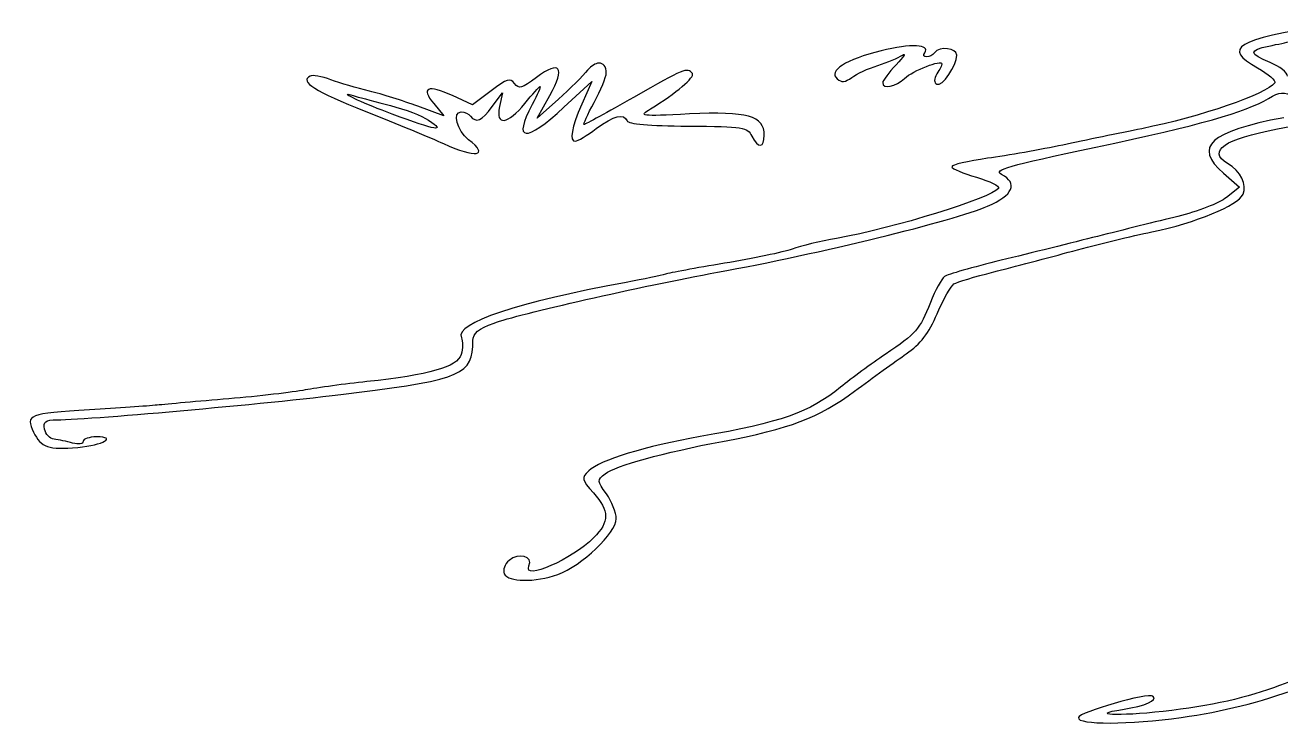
# Model space of a CAD drawing. Extents: x 26 to 243, y 4 to 296.
# Drawn here: x 41.2 to 111.6, y 11 to 50.2 of the extents above; entities that cross this region are included whole.
import ezdxf

# ---------------------------------------------------------------- set-up
doc = ezdxf.new("R2010")
doc.units = 0
doc.layers.add('Layer_1', color=7, linetype='CONTINUOUS')

msp = doc.modelspace()

# ---------------------------------------------------------------- linework, layer by layer
at = {"layer": 'Layer_1', "color": 7}
for points in [[(91.171008, 49.06698), (91.171008, 49.06698)], [(73.379982, 48.092983), (73.379982, 48.092983)], [(67.345278, 46.546272), (66.305134, 45.7652), (65.188925, 46.274523)], [(67.41473, 45.66102), (67.994059, 46.429413), (67.822078, 45.66102)], [(71.430334, 45.622985), (72.989172, 47.062759), (72.428035, 45.799927)], [(59.336672, 46.347834), (59.336672, 46.347834)], [(64.131692, 45.830244), (64.701649, 45.146185), (63.238174, 45.684721)], [(71.12, 46.074431), (69.93599, 45.010586), (70.6432, 46.283343)], [(108.374437, 41.925984), (109.262994, 41.142157), (108.540903, 40.569997)], [(68.087765, 19.489318), (68.088868, 19.489318)]]:
    msp.add_lwpolyline(points, dxfattribs=at)
for points in [[(114.161093, 50.225081), (109.051403, 49.401622), (108.310578, 48.945624), (110.27668, 47.832808)], [(110.921602, 49.054853), (111.415802, 49.153865), (111.944153, 49.265825), (112.096242, 49.303451)], [(89.195453, 48.788065), (87.223481, 48.297281), (86.218821, 47.657201), (86.73207, 47.218204)], [(91.171008, 49.06698), (90.726449, 49.087102), (90.03015, 48.9958), (89.195453, 48.788065)], [(90.388282, 48.538363), (90.614794, 48.679139), (90.459258, 48.440226), (90.04267, 48.007543)], [(91.636232, 48.677821), (91.808035, 48.915573), (91.615573, 49.046854), (91.171008, 49.06698)], [(91.740965, 48.439696), (91.588903, 48.439696), (91.541575, 48.546836), (91.636232, 48.677821)], [(92.187999, 48.676167), (92.093991, 48.546105), (91.893026, 48.439696), (91.740965, 48.439696)], [(93.432644, 48.546079), (93.432644, 48.951401), (92.460315, 49.053018), (92.187999, 48.676167)], [(92.313675, 46.90897), (92.605888, 46.754504), (93.432644, 47.96392), (93.432644, 48.546079)], [(110.990504, 48.132119), (109.78852, 48.622361), (109.773582, 48.824853), (110.921602, 49.054853)], [(70.6432, 46.283343), (71.526668, 47.873183), (71.211547, 48.290544), (69.88197, 47.292064)], [(73.379982, 48.092983), (73.191206, 48.085109), (72.963938, 47.956083), (72.754355, 47.696658)], [(73.799457, 47.538459), (73.801997, 47.912307), (73.622693, 48.103103), (73.379982, 48.092983)], [(78.623143, 47.517512), (78.364289, 47.875751), (78.131317, 47.781243), (75.353884, 46.192942)], [(87.550625, 47.294822), (87.820345, 47.491454), (88.476376, 47.794014), (89.008591, 47.967304)], [(89.008591, 47.967304), (89.540834, 48.140597), (90.16177, 48.397588), (90.388282, 48.538363)], [(90.04267, 48.007543), (89.626082, 47.574862), (89.285298, 47.122759), (89.285298, 47.002677)], [(90.513408, 47.241905), (90.974618, 47.677803), (92.603063, 48.312636), (92.603063, 48.056602)], [(92.603063, 48.056602), (92.603063, 47.989797), (92.478287, 47.735845), (92.325802, 47.492157)], [(111.958436, 47.363173), (111.958436, 47.569145), (111.522719, 47.915033), (110.990504, 48.132119)], [(57.206224, 47.371442), (56.612965, 47.057871), (57.450166, 46.527471), (60.339331, 45.386514)], [(58.369287, 47.165287), (57.864618, 47.349917), (57.341183, 47.442808), (57.206224, 47.371442)], [(60.530605, 46.526427), (59.8463, 46.69307), (58.873929, 46.980528), (58.369287, 47.165287)], [(68.660478, 46.954721), (68.422622, 47.277253), (68.244748, 47.221746), (67.345278, 46.546272)], [(69.88197, 47.292064), (69.059716, 46.674579), (68.899492, 46.630654), (68.660478, 46.954721)], [(72.754355, 47.696658), (72.506535, 47.389925), (71.7712, 46.659712), (71.12, 46.074431)], [(73.12091, 45.897492), (73.492597, 46.58032), (73.796635, 47.318511), (73.799457, 47.538459)], [(76.283786, 45.532587), (77.720492, 46.421697), (78.770858, 47.313124), (78.623143, 47.517512)], [(86.73207, 47.218204), (86.985506, 47.001449), (87.172109, 47.018876), (87.550625, 47.294822)], [(89.285298, 47.002677), (89.285298, 46.624335), (90.00902, 46.765215), (90.513408, 47.241905)], [(92.325802, 47.492157), (92.149837, 47.211078), (92.145282, 46.998003), (92.313675, 46.90897)], [(110.27668, 47.832808), (110.891952, 47.484548), (111.326157, 47.103898), (111.241857, 46.987245)], [(63.238174, 45.684721), (62.433417, 45.981052), (61.214909, 46.35978), (60.530605, 46.526427)], [(65.188925, 46.274523), (63.804569, 46.906532), (63.382985, 46.729545), (64.131692, 45.830244)], [(69.240355, 45.83796), (69.661882, 46.358211), (70.045715, 46.783844), (70.093637, 46.783844)], [(70.093637, 46.783844), (70.141558, 46.783844), (69.940523, 46.331747), (69.647153, 45.778981)], [(111.241857, 46.987245), (110.787564, 46.358521), (107.098883, 45.087864), (103.801003, 44.424094)], [(110.891836, 46.113567), (111.556103, 46.505076), (111.695862, 46.51242), (112.412089, 46.192942)], [(61.813832, 45.236584), (60.226488, 45.82929), (59.050798, 46.371551), (59.336672, 46.347834)], [(59.336672, 46.347834), (59.402641, 46.342358), (59.546411, 46.30692), (59.780952, 46.234835)], [(59.780952, 46.234835), (60.052732, 46.151311), (60.923562, 45.919124), (61.716268, 45.718898)], [(67.822078, 45.66102), (67.575839, 44.560881), (68.276199, 44.648006), (69.240355, 45.83796)], [(69.647153, 45.778981), (68.53754, 43.688188), (69.267073, 43.624516), (71.430334, 45.622985)], [(72.428035, 45.799927), (71.84821, 44.495115), (71.713474, 43.702847), (72.074154, 43.719639)], [(72.555916, 44.655604), (72.495125, 44.655604), (72.749224, 45.214663), (73.12091, 45.897492)], [(75.353884, 46.192942), (73.875547, 45.347536), (72.616735, 44.655604), (72.555916, 44.655604)], [(101.221867, 43.387258), (107.106452, 44.636356), (109.557716, 45.327208), (110.891836, 46.113567)], [(111.405018, 44.405902), (115.281877, 45.118905), (116.258983, 45.870322), (114.032109, 46.426658)], [(60.339331, 45.386514), (62.041357, 44.714351), (63.993643, 43.905934), (64.677948, 43.589552)], [(61.716268, 45.718898), (62.508974, 45.518673), (63.468766, 45.146408), (63.84892, 44.892075)], [(63.84892, 44.892075), (64.85397, 44.2197), (64.273851, 44.318032), (61.813832, 45.236584)], [(66.089609, 43.805629), (65.442107, 44.306819), (65.155978, 45.365017), (65.66793, 45.365017)], [(65.66793, 45.365017), (65.865993, 45.365017), (66.10477, 45.258608), (66.19875, 45.128546)], [(66.19875, 45.128546), (66.491725, 44.723106), (66.814613, 44.864871), (67.41473, 45.66102)], [(73.238871, 44.429053), (74.248493, 45.167171), (74.793644, 45.303594), (74.965828, 44.861759)], [(78.459432, 45.249261), (75.658715, 45.1117), (75.613395, 45.117714), (76.283786, 45.532587)], [(82.649771, 44.059189), (82.649771, 45.135895), (81.69065, 45.407983), (78.459432, 45.249261)], [(111.76055, 45.038147), (107.581009, 44.258269), (106.674753, 43.425866), (108.374437, 41.925984)], [(72.074154, 43.719639), (72.188228, 43.724945), (72.712385, 44.044161), (73.238871, 44.429053)], [(74.965828, 44.861759), (75.034436, 44.685725), (76.194847, 44.585215), (78.376199, 44.566306)], [(78.376199, 44.566306), (81.523851, 44.538902), (81.694847, 44.5123), (81.954686, 44.005719)], [(103.801003, 44.424094), (102.584484, 44.179246), (100.593466, 43.767428), (99.37695, 43.509076)], [(108.596577, 42.481609), (107.449033, 43.178131), (108.446906, 43.861885), (111.405018, 44.405902)], [(64.677948, 43.589552), (66.486823, 42.753178), (67.290521, 42.87606), (66.089609, 43.805629)], [(81.954686, 44.005719), (82.314971, 43.303381), (82.649771, 43.329018), (82.649771, 44.059189)], [(99.37695, 43.509076), (98.1604, 43.250701), (96.263203, 42.914682), (95.160702, 42.762178)], [(95.936813, 41.864248), (95.477017, 42.109829), (96.237541, 42.329257), (101.221867, 43.387258)], [(95.160702, 42.762178), (94.058229, 42.609651), (93.156484, 42.396542), (93.156484, 42.288685)], [(93.156484, 42.288685), (93.156484, 42.180828), (93.779066, 41.915768), (94.540586, 41.699436)], [(109.468598, 40.746386), (109.711253, 41.294848), (109.342039, 42.029134), (108.596577, 42.481609)], [(94.540586, 41.699436), (95.302078, 41.483107), (95.852364, 41.204943), (95.763182, 41.081525)], [(95.160702, 40.08162), (96.59425, 40.694877), (96.883189, 41.358729), (95.936813, 41.864248)], [(95.763182, 41.081525), (95.365192, 40.530745), (89.923152, 38.846835), (86.701754, 38.277492)], [(104.354974, 38.640743), (106.812142, 39.144298), (109.193714, 40.125136), (109.468598, 40.746386)], [(108.540903, 40.569997), (108.143816, 40.25522), (106.914617, 39.776758), (105.809632, 39.506702)], [(80.023231, 36.379107), (85.703232, 37.416014), (93.236737, 39.258538), (95.160702, 40.08162)], [(105.809632, 39.506702), (104.704648, 39.236644), (102.680874, 38.732866), (101.312266, 38.387183)], [(86.701754, 38.277492), (85.813008, 38.120424), (84.689676, 37.84977), (84.205298, 37.676666)], [(101.312266, 38.387183), (99.943658, 38.041475), (97.519383, 37.439975), (95.924686, 37.051038)], [(99.930921, 37.568628), (101.299501, 37.940084), (103.290517, 38.422593), (104.354974, 38.640743)], [(84.205298, 37.676666), (83.720948, 37.503565), (82.017452, 37.146588), (80.420103, 36.882916)], [(95.507418, 36.402258), (96.571903, 36.67248), (98.562312, 37.197193), (99.930921, 37.568628)], [(80.420103, 36.882916), (78.822728, 36.619267), (77.333534, 36.344029), (77.110607, 36.27162)], [(95.924686, 37.051038), (94.33002, 36.662128), (92.896823, 36.253007), (92.739766, 36.141532)], [(67.512297, 33.533731), (68.820259, 34.022269), (75.763905, 35.601545), (80.023231, 36.379107)], [(77.110607, 36.27162), (76.887708, 36.199235), (75.89693, 35.992214), (74.908503, 35.811355)], [(92.739766, 36.141532), (92.582709, 36.030057), (92.22887, 35.372604), (91.953732, 34.680812)], [(93.277752, 35.730876), (93.439465, 35.829773), (94.44296, 36.132058), (95.507418, 36.402258)], [(74.908503, 35.811355), (68.80525, 34.694734), (65.320328, 33.52501), (65.683915, 32.714626)], [(92.339033, 34.057386), (92.693896, 34.87898), (93.116067, 35.632005), (93.277752, 35.730876)], [(91.953732, 34.680812), (91.348337, 33.158607), (91.181956, 32.967805), (89.423655, 31.779765)], [(90.603256, 31.811185), (91.401183, 32.362012), (91.866872, 32.964269), (92.339033, 34.057386)], [(66.333246, 32.549814), (66.336124, 32.963625), (66.620731, 33.200703), (67.512297, 33.533731)], [(59.814023, 29.635537), (65.729485, 30.387464), (66.319981, 30.651444), (66.333246, 32.549814)], [(65.683915, 32.714626), (65.771742, 32.518564), (65.766738, 32.094878), (65.672341, 31.77315)], [(65.672341, 31.77315), (65.467758, 31.076016), (63.862534, 30.613849), (60.390044, 30.252347)], [(89.423655, 31.779765), (88.66332, 31.266042), (87.537598, 30.437384), (86.92224, 29.938155)], [(87.713786, 29.72263), (88.703113, 30.457249), (90.003506, 31.397182), (90.603256, 31.811185)], [(60.390044, 30.252347), (59.172198, 30.12557), (57.617453, 29.915797), (56.934475, 29.78602)], [(43.024007, 28.114184), (45.140728, 28.14599), (55.432523, 29.078613), (59.814023, 29.635537)], [(56.934475, 29.78602), (56.251498, 29.656263), (54.323711, 29.433559), (52.65098, 29.291581)], [(86.92224, 29.938155), (85.169386, 28.516147), (83.648152, 27.982056), (79.055296, 27.176565)], [(80.314823, 26.903716), (84.073881, 27.608772), (85.702812, 28.22937), (87.713786, 29.72263)], [(48.636479, 28.93715), (48.101301, 28.884154), (46.401431, 28.766749), (44.859002, 28.675871)], [(52.65098, 29.291581), (50.978249, 29.149598), (49.171657, 28.99012), (48.636479, 28.93715)], [(44.859002, 28.675871), (41.442674, 28.47463), (41.244308, 28.395181), (41.715422, 27.422409)], [(42.332783, 27.591633), (42.260421, 28.009914), (42.38548, 28.104501), (43.024007, 28.114184)], [(42.870769, 27.025534), (42.623458, 27.055969), (42.381382, 27.310768), (42.332783, 27.591633)], [(41.715422, 27.422409), (42.128765, 26.567852), (42.55328, 26.423179), (44.200298, 26.568024)], [(43.907603, 26.81111), (43.584659, 26.898797), (43.11808, 26.995125), (42.870769, 27.025534)], [(44.494648, 26.904266), (44.494648, 26.754576), (44.255809, 26.716591), (43.907603, 26.81111)], [(44.200298, 26.568024), (45.609067, 26.691888), (46.431084, 27.156722), (45.241546, 27.156722)], [(45.241546, 27.156722), (44.830969, 27.156722), (44.494648, 27.043103), (44.494648, 26.904266)], [(79.055296, 27.176565), (75.988951, 26.638791), (73.463048, 25.858416), (72.819949, 25.250622)], [(73.736618, 25.091319), (74.329708, 25.546252), (76.99857, 26.281684), (80.314823, 26.903716)], [(72.819949, 25.250622), (72.395486, 24.849463), (72.412854, 24.767934), (73.083979, 24.015346)], [(73.806073, 23.960226), (73.284018, 24.682712), (73.280123, 24.741143), (73.736618, 25.091319)], [(73.083979, 24.015346), (73.986102, 23.003718), (73.989652, 22.417184), (73.099414, 21.512278)], [(74.356186, 22.571164), (74.356186, 22.916393), (74.108812, 23.541261), (73.806073, 23.960226)], [(71.091338, 19.455694), (72.415327, 19.928839), (74.356186, 21.780999), (74.356186, 22.571164)], [(73.099414, 21.512278), (71.913177, 20.306503), (69.086702, 19.071061), (69.470214, 19.925881)], [(69.470214, 19.925881), (69.713884, 20.468973), (68.891531, 20.693354), (68.351245, 20.231254)], [(68.351245, 20.231254), (68.114037, 20.028452), (67.995704, 19.694507), (68.087765, 19.489318)], [(68.088868, 19.489318), (68.302144, 19.013951), (69.808073, 18.997094), (71.091338, 19.455694)], [(113.504046, 12.886319), (113.713003, 13.839073), (113.280949, 13.912395), (111.511952, 13.225297)], [(104.421119, 12.634408), (104.166357, 12.852312), (100.29258, 11.735841), (100.24401, 11.430561)], [(111.511952, 13.225297), (109.774987, 12.550644), (107.638777, 12.076765), (104.993282, 11.778908)], [(106.007518, 11.439366), (108.360433, 11.775098), (110.403973, 12.284706), (112.58572, 13.080347)], [(102.725581, 11.894675), (104.023493, 12.096972), (104.702889, 12.393418), (104.421119, 12.634408)], [(100.24401, 11.430561), (100.179268, 11.023963), (103.128823, 11.028676), (106.007518, 11.439366)], [(104.993282, 11.778908), (102.466631, 11.494456), (100.727166, 11.583243), (102.725581, 11.894675)]]:
    msp.add_open_spline(points, degree=3, dxfattribs=at)

doc.saveas('drawing.dxf')
